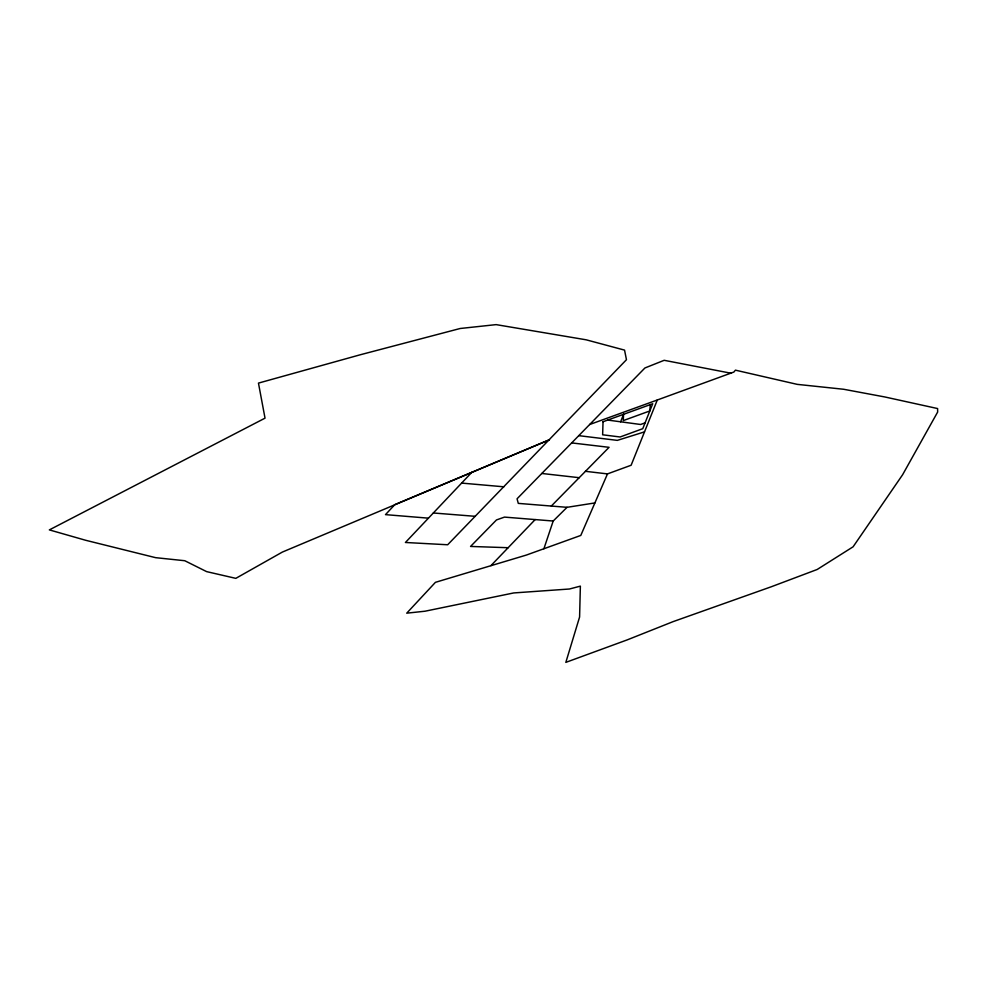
<?xml version="1.0" encoding="UTF-8"?>
<svg xmlns="http://www.w3.org/2000/svg" width="987" height="987" viewBox="0 0 987 987"><rect width="100%" height="100%" fill="white"/><g stroke="black" fill="none" stroke-linecap="round" stroke-linejoin="round"><path stroke-width="1.48" d="M623.574 414.306L623.253 420.61L649.816 410.95L650.297 404.608M543.899 548.747L553.189 521.025L567.044 507.318L594.89 502.938M620.65 421.807L623.488 414.343M607.486 473.896L580.788 535.435L526.342 555.076L435.427 582.33L406.73 613.174L425.015 611.212L513.733 592.94L569.462 589.005L580.368 586.13L579.591 617.011L565.835 662.376L627.251 639.872L673.159 621.613L771.303 586.759L817.187 569.474L853.101 546.798L902.599 474.759L937.65 412.048L937.601 408.556L884.759 396.947L843.688 389.273L797.212 384.362L735.438 370.162L733.847 372.062L657.305 399.994L631.125 465.247L607.486 473.896L585.464 471.317M471.811 472.329L405.423 542.48L447.666 544.762L626.461 359.712L624.549 350.114L586.179 339.812L496.14 324.624L460.164 328.498L360.28 354.765L258.458 383.104L265.022 418.155L49.35 529.896L85.696 540.284L155.613 557.667L184.779 560.727L206.616 571.621L235.819 578.357L282.356 552.078L549.463 439.758L394.837 504.616L385.498 514.634L428.432 518.163M490.934 565.625L535.176 519.569M730.775 373.185L664.177 360.304L644.918 367.978L517.052 498.793L518.298 503.382L567.044 507.318M551.314 506.047L609.065 447.321L571.658 442.904M645.079 422.843L640.6 424.484L607.696 420.067M589.646 424.521L657.305 399.994M644.511 431.874L617.331 440.375L578.752 435.649M508.132 547.711L470.565 546.44L496.486 519.939L504.493 517.102L553.189 521.025M433.33 512.981L475.302 516.324M461.62 483.087L503.863 486.801M541.801 473.464L579.196 477.696M603.032 421.757L602.638 434.798L620.107 436.982L642.747 428.691L652.703 403.745L603.032 421.757"/></g></svg>
